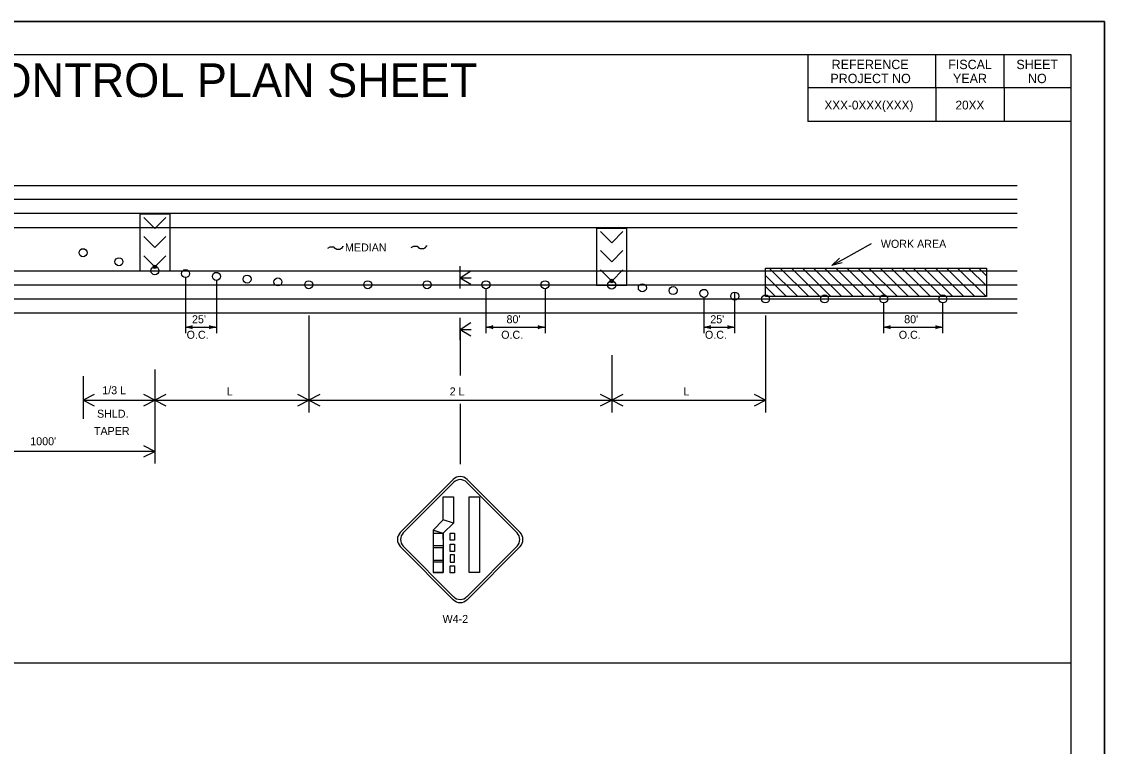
# Model space of a CAD drawing. Extents: x 0 to 34, y 0 to 22.
# Drawn here: x 17.76 to 34, y 11.13 to 22 of the extents above; entities that cross this region are included whole.
import ezdxf

# ---------------------------------------------------------------- set-up
doc = ezdxf.new("R2010")
doc.units = 0
for name, color, linetype in [('ANNO-SHT', 7, 'Continuous'), ('ANNO-TXT', 7, 'Continuous'), ('Default', 7, 'Continuous'), ('Level 1', 7, 'Continuous'), ('Level 32', 7, 'Continuous'), ('PlotBorder', 7, 'Continuous'), ('SHADE-GENERIC', 7, 'Continuous'), ('SHT-BNDRY', 7, 'Continuous'), ('SHT-FENCE', 7, 'Continuous')]:
    doc.layers.add(name, color=color, linetype=linetype)

msp = doc.modelspace()

# ---------------------------------------------------------------- linework, layer by layer
at = {"layer": 'Default'}
for p, q in [((29.554, 21.501), (29.554, 20.502)), ((31.471, 21.007), (31.471, 21.501)), ((32.5, 21.007), (32.5, 21.501)), ((33.5, 21.007), (29.554, 21.007)), ((31.471, 21.007), (31.471, 20.502)), ((32.5, 21.007), (32.5, 20.502)), ((33.5, 20.502), (29.554, 20.502))]:
    msp.add_line(p, q, dxfattribs=at)
at = {"layer": 'Level 1'}
for p, q in [((2.681, 19.545), (32.693, 19.545)), ((2.681, 19.341), (32.693, 19.341)), ((2.681, 19.128), (32.693, 19.128)), ((19.533, 19.112), (19.533, 18.264)), ((19.987, 19.112), (19.533, 19.112)), ((19.593, 19.065), (19.76, 18.898)), ((19.76, 18.898), (19.926, 19.065)), ((19.987, 18.264), (19.987, 19.112)), ((2.681, 18.915), (32.693, 18.915)), ((26.384, 18.899), (26.384, 18.05)), ((26.838, 18.899), (26.384, 18.899)), ((26.444, 18.852), (26.611, 18.685)), ((26.611, 18.685), (26.777, 18.852)), ((26.838, 18.05), (26.838, 18.899)), ((19.594, 18.781), (19.76, 18.614)), ((19.76, 18.614), (19.926, 18.781)), ((26.444, 18.568), (26.611, 18.401)), ((26.611, 18.401), (26.777, 18.568)), ((19.593, 18.491), (19.76, 18.324)), ((19.76, 18.324), (19.926, 18.491)), ((30.029, 18.452), (29.914, 18.346)), ((30.066, 18.385), (29.914, 18.346)), ((2.681, 18.264), (32.693, 18.264)), ((19.533, 18.264), (19.987, 18.264)), ((24.339, 18.332), (24.339, 18.332)), ((24.339, 18.165), (24.339, 18.332)), ((24.339, 18.157), (24.497, 18.265)), ((26.444, 18.278), (26.611, 18.111)), ((26.611, 18.111), (26.777, 18.278)), ((2.681, 18.056), (32.693, 18.056)), ((20.22, 18.162), (20.22, 17.329)), ((20.682, 18.12), (20.682, 17.329)), ((24.339, 17.998), (24.339, 18.165)), ((24.339, 18.16), (24.505, 18.16)), ((24.339, 18.157), (24.499, 18.062)), ((26.384, 18.05), (26.838, 18.05)), ((24.726, 17.995), (24.726, 17.329)), ((25.611, 17.995), (25.611, 17.329)), ((27.994, 17.866), (27.994, 17.329)), ((28.455, 17.945), (28.455, 17.329)), ((2.681, 17.842), (32.693, 17.842)), ((30.69, 17.782), (30.69, 17.329)), ((31.574, 17.782), (31.574, 17.329)), ((2.681, 17.634), (32.693, 17.634)), ((22.068, 17.592), (22.068, 16.139)), ((24.339, 17.558), (24.339, 17.558)), ((24.339, 17.391), (24.339, 17.558)), ((28.919, 17.592), (28.919, 16.139)), ((20.22, 17.42), (20.321, 17.441)), ((20.22, 17.42), (20.682, 17.42)), ((20.321, 17.4), (20.22, 17.42)), ((20.321, 17.441), (20.28, 17.42)), ((20.28, 17.42), (20.321, 17.4)), ((20.622, 17.42), (20.581, 17.44)), ((20.581, 17.44), (20.682, 17.42)), ((20.682, 17.42), (20.581, 17.399)), ((20.581, 17.399), (20.622, 17.42)), ((24.339, 17.383), (24.497, 17.491)), ((24.339, 17.401), (24.339, 16.693)), ((24.339, 17.224), (24.339, 17.391)), ((24.339, 17.386), (24.505, 17.386)), ((24.339, 17.383), (24.499, 17.288)), ((24.726, 17.42), (24.827, 17.441)), ((24.726, 17.42), (25.611, 17.42)), ((24.827, 17.4), (24.726, 17.42)), ((24.827, 17.441), (24.786, 17.42)), ((24.786, 17.42), (24.827, 17.4)), ((25.551, 17.42), (25.51, 17.44)), ((25.51, 17.44), (25.611, 17.42)), ((25.611, 17.42), (25.51, 17.399)), ((25.51, 17.399), (25.551, 17.42)), ((27.994, 17.42), (28.094, 17.441)), ((27.994, 17.42), (28.455, 17.42)), ((28.094, 17.4), (27.994, 17.42)), ((28.094, 17.441), (28.053, 17.42)), ((28.053, 17.42), (28.094, 17.4)), ((28.396, 17.42), (28.355, 17.44)), ((28.355, 17.44), (28.455, 17.42)), ((28.455, 17.42), (28.355, 17.399)), ((28.355, 17.399), (28.396, 17.42)), ((30.69, 17.42), (30.79, 17.441)), ((30.69, 17.42), (31.574, 17.42)), ((30.79, 17.4), (30.69, 17.42)), ((30.79, 17.441), (30.75, 17.42)), ((30.75, 17.42), (30.79, 17.4)), ((31.515, 17.42), (31.474, 17.44)), ((31.474, 17.44), (31.574, 17.42)), ((31.574, 17.42), (31.474, 17.399)), ((31.474, 17.399), (31.515, 17.42)), ((26.611, 16.999), (26.611, 16.139)), ((19.76, 16.786), (19.76, 15.374)), ((18.683, 16.686), (18.683, 16.043)), ((18.683, 16.324), (28.919, 16.324)), ((24.339, 16.271), (24.339, 15.366)), ((24.234, 15.135), (23.441, 14.338)), ((25.237, 14.338), (24.444, 15.135)), ((24.24, 15.09), (23.486, 14.333)), ((25.192, 14.333), (24.438, 15.09)), ((23.441, 14.129), (24.234, 13.332)), ((23.486, 14.134), (24.24, 13.377)), ((24.438, 13.377), (25.192, 14.134)), ((24.444, 13.332), (25.237, 14.129)), ((1.25, 12.383), (33.5, 12.383))]:
    msp.add_line(p, q, dxfattribs=at)
for points in [[(30.504, 18.668), (30.073, 18.428), (29.914, 18.346)], [(28.919, 18.194), (29.235, 17.877)], [(28.974, 18.306), (29.401, 17.877)], [(29.14, 18.306), (29.567, 17.877)], [(29.306, 18.306), (29.733, 17.877)], [(29.472, 18.306), (29.899, 17.877)], [(29.639, 18.306), (30.065, 17.877)], [(29.805, 18.306), (30.232, 17.877)], [(29.971, 18.306), (30.398, 17.877)], [(30.137, 18.306), (30.564, 17.877)], [(30.303, 18.306), (30.73, 17.877)], [(30.469, 18.306), (30.896, 17.877)], [(30.636, 18.306), (31.062, 17.877)], [(30.802, 18.306), (31.229, 17.877)], [(30.968, 18.306), (31.395, 17.877)], [(31.134, 18.306), (31.561, 17.877)], [(31.3, 18.306), (31.727, 17.877)], [(31.466, 18.306), (31.893, 17.877)], [(31.633, 18.306), (32.059, 17.877)], [(31.799, 18.306), (32.226, 17.877)], [(31.965, 18.306), (32.232, 18.038)], [(32.123, 18.298), (32.237, 18.183)], [(28.919, 18.027), (29.068, 17.877)], [(18.849, 16.408), (18.683, 16.324), (18.849, 16.241)], [(19.594, 16.241), (19.76, 16.324), (19.594, 16.408)], [(19.926, 16.408), (19.76, 16.324), (19.926, 16.241)], [(21.902, 16.241), (22.068, 16.324), (21.902, 16.408)], [(22.234, 16.408), (22.068, 16.324), (22.234, 16.241)], [(26.444, 16.241), (26.611, 16.324), (26.444, 16.408)], [(26.777, 16.408), (26.611, 16.324), (26.777, 16.241)], [(28.753, 16.241), (28.919, 16.324), (28.753, 16.408)], [(19.594, 15.472), (19.76, 15.556), (19.594, 15.639)]]:
    msp.add_lwpolyline(points, dxfattribs=at)
msp.add_lwpolyline([(32.232, 17.877), (28.919, 17.877), (28.919, 18.306), (32.232, 18.306)], close=True, dxfattribs=at)
for centre in [(19.76, 18.324), (26.611, 18.111)]:
    msp.add_ellipse(centre, major_axis=(0, 0.0271), ratio=0.996122, dxfattribs=at)
for centre, major_axis, start_param, end_param in [((24.339, 15.031), (0, 0.148), 5.497787, 7.068583), ((24.339, 14.991), (0, 0.141), 5.497787, 7.068583), ((23.545, 14.234), (0, -0.148), 3.926991, 5.497787), ((23.585, 14.234), (0, -0.141), 3.926991, 5.497787), ((25.093, 14.234), (0, 0.141), 3.926991, 5.497787), ((25.133, 14.234), (0, 0.148), 3.926991, 5.497787), ((24.339, 13.437), (0, 0.148), 2.356194, 3.926991), ((24.339, 13.477), (0, 0.141), 2.356194, 3.926991)]:
    msp.add_ellipse(centre, major_axis=major_axis, ratio=0.996122, start_param=start_param, end_param=end_param, dxfattribs=at)
at = {"layer": 'Level 32'}
msp.add_line((19.76, 15.556), (16.529, 15.556), dxfattribs=at)
for points in [[(22.352, 18.606), (22.389, 18.625), (22.408, 18.625), (22.418, 18.625), (22.427, 18.625), (22.437, 18.625), (22.446, 18.625), (22.446, 18.616), (22.455, 18.616), (22.455, 18.606), (22.465, 18.606), (22.465, 18.597), (22.474, 18.597), (22.484, 18.587), (22.493, 18.587), (22.503, 18.587), (22.521, 18.587), (22.531, 18.587), (22.54, 18.587), (22.55, 18.597), (22.559, 18.606), (22.569, 18.606), (22.569, 18.616), (22.578, 18.625), (22.578, 18.635), (22.578, 18.625)], [(23.606, 18.616), (23.644, 18.635), (23.663, 18.635), (23.672, 18.635), (23.681, 18.635), (23.691, 18.635), (23.7, 18.635), (23.7, 18.625), (23.71, 18.625), (23.71, 18.616), (23.719, 18.616), (23.719, 18.606), (23.729, 18.606), (23.738, 18.597), (23.747, 18.597), (23.757, 18.597), (23.776, 18.597), (23.785, 18.597), (23.795, 18.597), (23.804, 18.606), (23.813, 18.616), (23.823, 18.616), (23.823, 18.625), (23.832, 18.635), (23.832, 18.644), (23.832, 18.635)]]:
    msp.add_lwpolyline(points, dxfattribs=at)
at = {"layer": 'PlotBorder'}
msp.add_lwpolyline([(0, 0.001), (34, 0.001), (34, 22.001), (0, 22.001)], close=True, dxfattribs=at)
at = {"layer": 'SHADE-GENERIC'}
for points in [[(24.084, 14.874), (24.238, 14.874), (24.239, 14.481), (24.085, 14.53)], [(24.476, 14.875), (24.628, 14.875), (24.628, 13.739), (24.476, 13.739)], [(24.239, 14.481), (24.085, 14.53), (23.935, 14.376), (24.085, 14.327)], [(24.086, 14.326), (23.935, 14.376), (23.935, 14.145), (24.087, 14.145)], [(24.085, 13.739), (23.937, 13.739), (23.937, 14.327), (24.085, 14.327)], [(24.189, 14.331), (24.255, 14.331), (24.255, 14.225), (24.189, 14.225)], [(24.189, 14.163), (24.255, 14.163), (24.255, 14.057), (24.189, 14.057)], [(24.085, 14.11), (23.935, 14.11), (23.935, 13.923), (24.086, 13.923)], [(24.255, 14.003), (24.189, 14.003), (24.189, 13.896), (24.255, 13.896)], [(24.083, 13.897), (23.933, 13.897), (23.934, 13.739), (24.085, 13.739)], [(24.189, 13.842), (24.255, 13.842), (24.255, 13.736), (24.189, 13.736)]]:
    msp.add_lwpolyline(points, close=True, dxfattribs=at)
for centre in [(18.683, 18.536), (19.221, 18.4), (19.76, 18.264), (20.22, 18.222), (20.682, 18.181), (21.144, 18.139), (21.605, 18.097), (22.068, 18.055), (22.953, 18.055), (23.842, 18.055), (24.726, 18.055), (25.611, 18.055), (26.611, 18.051), (27.071, 18.009), (27.533, 17.968), (27.994, 17.926), (28.456, 17.884), (28.919, 17.842), (29.805, 17.842), (30.692, 17.842), (31.578, 17.842)]:
    msp.add_ellipse(centre, major_axis=(0, 0.0602), ratio=0.996122, dxfattribs=at)
at = {"layer": 'SHT-BNDRY'}
msp.add_lwpolyline([(1.25, 0.501), (33.5, 0.501), (33.5, 21.501), (1.25, 21.501)], close=True, dxfattribs=at)
at = {"layer": 'SHT-FENCE'}
msp.add_lwpolyline([(0, 22.001), (34, 22.001), (34, 0.001), (0, 0.001)], close=True, dxfattribs=at)

# ---------------------------------------------------------------- texts
at = {"layer": 'ANNO-SHT'}
msp.add_text('TEMPORARY TRAFFIC CONTROL PLAN SHEET', height=0.50546, dxfattribs=at).set_placement((9.387, 20.87))
at = {"layer": 'ANNO-TXT'}
for s, p in [('XXX-0XXX(XXX)', (29.802, 20.684)), ('20XX', (31.768, 20.684))]:
    msp.add_text(s, height=0.132, dxfattribs=at).set_placement(p)
at = {"layer": 'Default'}
for s, p in [('REFERENCE', (29.91, 21.289)), ('FISCAL', (31.658, 21.289)), ('SHEET', (32.681, 21.289)), ('PROJECT NO', (29.891, 21.079)), ('YEAR', (31.73, 21.079)), ('NO', (32.855, 21.079))]:
    msp.add_text(s, height=0.14, dxfattribs=at).set_placement(p)
at = {"layer": 'Level 1'}
for s, p in [('MEDIAN', (22.611, 18.554)), ('WORK AREA', (30.648, 18.609)), ("25'", (20.317, 17.478)), ("80'", (25.034, 17.478)), ("25'", (28.09, 17.478)), ("80'", (30.998, 17.478)), ('O.C.', (20.236, 17.245)), ('O.C.', (24.954, 17.245)), ('O.C.', (28.01, 17.245)), ('O.C.', (30.917, 17.245)), ('1/3 L', (18.971, 16.413)), ('L', (20.838, 16.395)), ('2 L', (24.181, 16.395)), ('L', (27.689, 16.395)), ('SHLD.', (18.892, 16.061)), ('TAPER', (18.846, 15.802)), ("1000'", (17.891, 15.648)), ('W4-2', (24.075, 12.983))]:
    msp.add_text(s, height=0.12, dxfattribs=at).set_placement(p)

doc.saveas('drawing.dxf')
